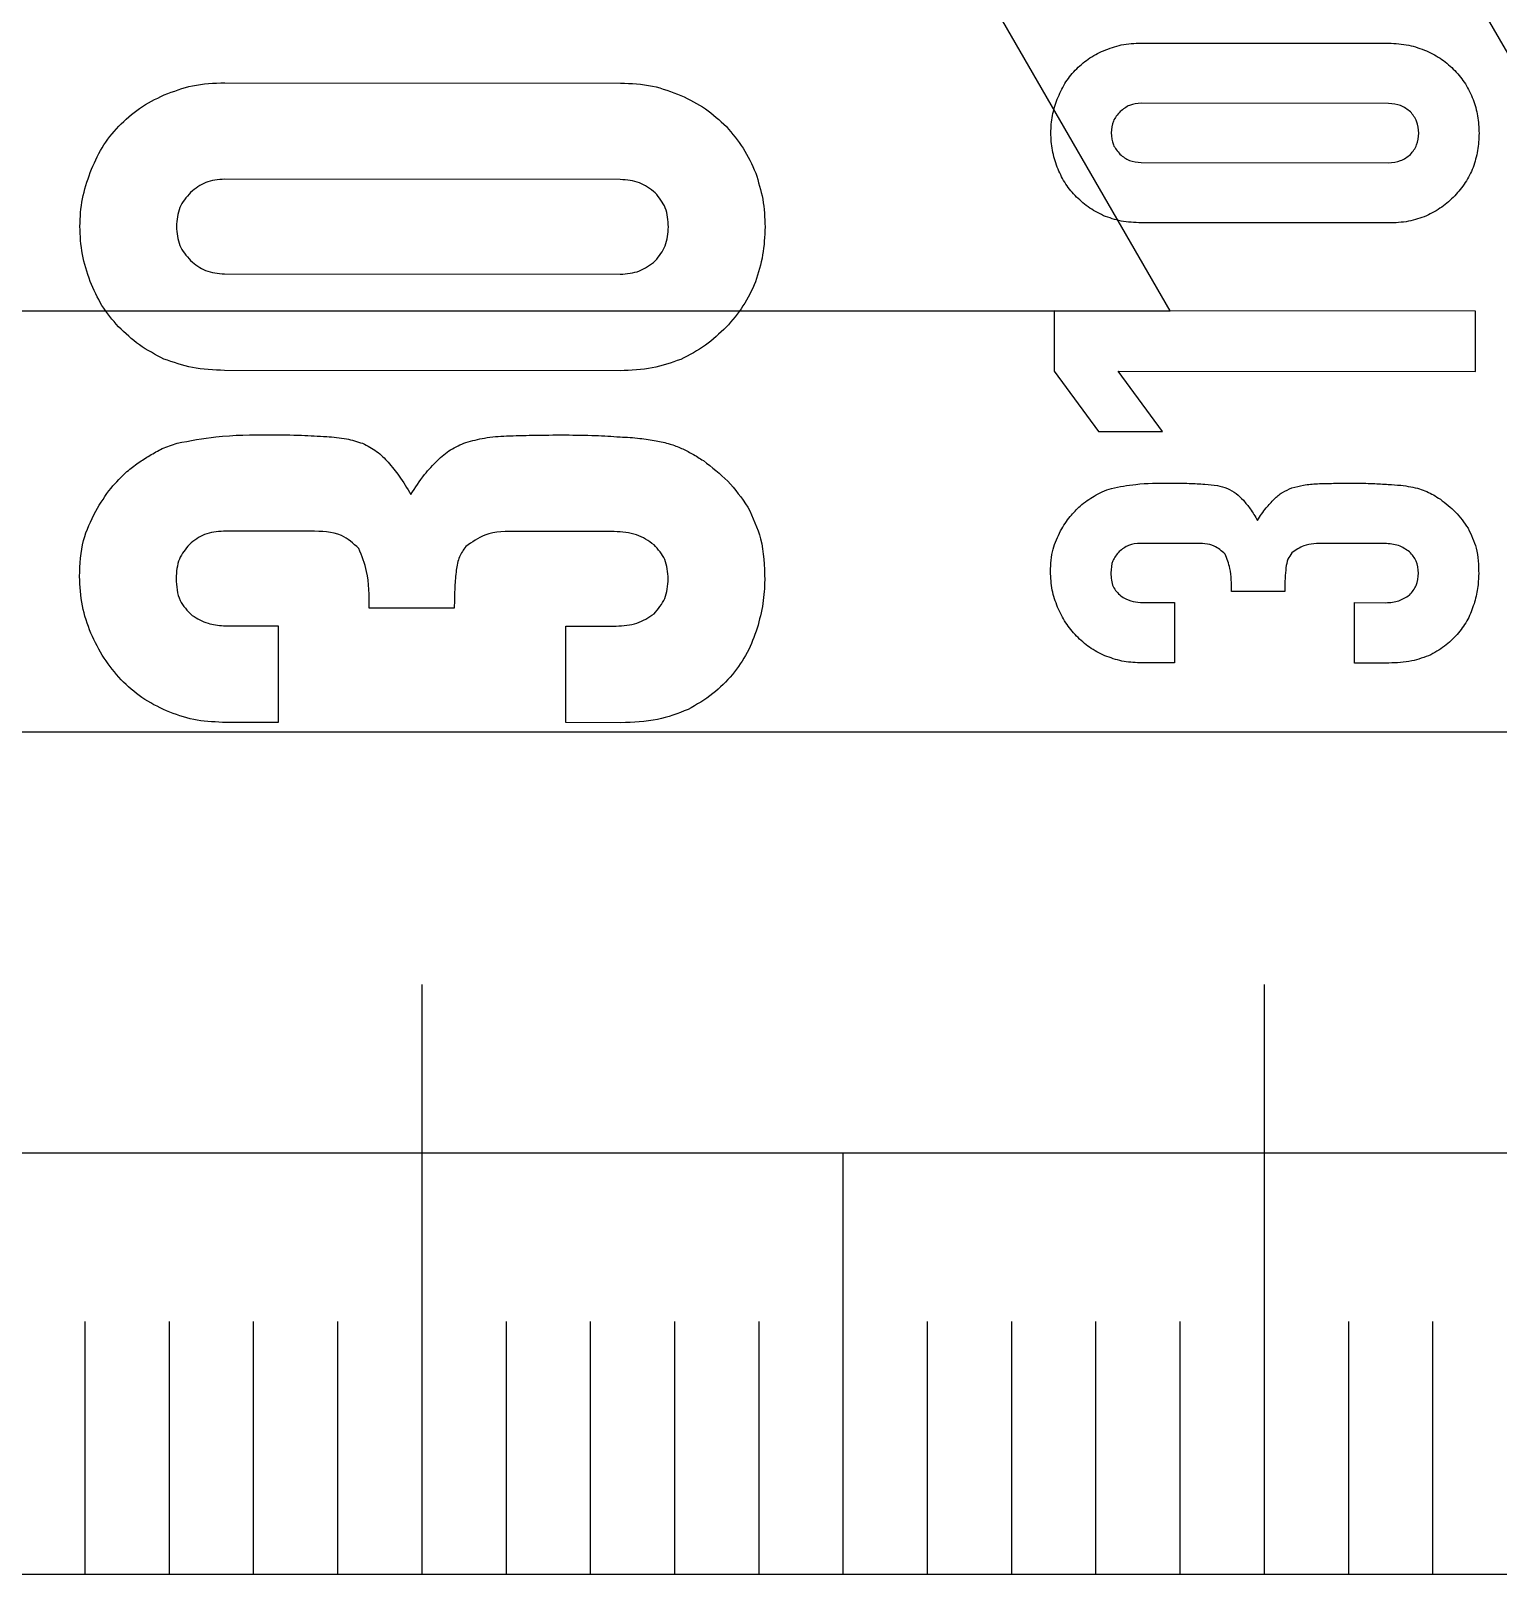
# Model space of a CAD drawing. Header units: millimetres. Extents: x 0 to 736, y 0 to 580.
# Drawn here: x 295.36 to 312.77, y 0 to 18.33 of the extents above; entities that cross this region are included whole.
import ezdxf

# ---------------------------------------------------------------- set-up
doc = ezdxf.new("R2010")
doc.units = ezdxf.units.MM
doc.layers.get('0').update_dxf_attribs({"linetype": 'CONTINUOUS'})

msp = doc.modelspace()

# ---------------------------------------------------------------- linework, layer by layer
for p, q in [((308.539, 18.181), (311.475, 18.179)), ((297.657, 17.71), (302.354, 17.706)), ((311.474, 17.462), (308.539, 17.465)), ((308.538, 16.762), (311.473, 16.76)), ((302.353, 16.56), (297.656, 16.564)), ((311.473, 16.044), (308.538, 16.046)), ((297.655, 15.44), (302.352, 15.436)), ((302.351, 14.29), (297.654, 14.294)), ((298.675, 12.383), (297.642, 12.384)), ((302.282, 12.38), (301.136, 12.381)), ((309.174, 12.239), (308.527, 12.24)), ((311.428, 12.238), (310.711, 12.238)), ((310.24, 11.67), (309.608, 11.67)), ((300.382, 11.472), (299.371, 11.472)), ((308.527, 11.538), (308.934, 11.537)), ((308.934, 11.537), (308.934, 10.821)), ((311.068, 10.819), (311.069, 11.536)), ((311.069, 11.536), (311.441, 11.535)), ((297.641, 11.26), (298.292, 11.26)), ((298.292, 11.26), (298.291, 10.114)), ((301.707, 10.111), (301.708, 11.257)), ((301.708, 11.257), (302.304, 11.257)), ((308.934, 10.821), (308.519, 10.821)), ((311.476, 10.819), (311.068, 10.819)), ((298.291, 10.114), (297.629, 10.114)), ((302.359, 10.11), (301.707, 10.111)), ((300, 0), (300, 7)), ((310, 0), (310, 7)), ((305, 0), (305, 5)), ((296, 0), (296, 3)), ((297, 0), (297, 3)), ((298, 0), (298, 3)), ((299, 0), (299, 3)), ((301, 0), (301, 3)), ((302, 0), (302, 3)), ((303, 0), (303, 3)), ((304, 0), (304, 3)), ((306, 0), (306, 3)), ((307, 0), (307, 3)), ((308, 0), (308, 3)), ((309, 0), (309, 3)), ((311, 0), (311, 3)), ((312, 0), (312, 3))]:
    msp.add_line(p, q)
for points in [[(334.863, 0), (0, 580), (0, 0)], [(326.203, 5), (5, 5), (5, 561.34)], [(317.543, 10), (10, 542.679), (10, 10)], [(308.882, 15), (15, 524.019), (15, 15)], [(308.262, 14.284), (312.504, 14.28), (312.504, 14.997), (307.504, 15.001), (307.504, 14.284), (308.03, 13.568), (308.788, 13.567)]]:
    msp.add_lwpolyline(points, close=True)
for points, knots in [([(308.09, 18.09), (308.159, 18.117), (308.304, 18.172), (308.459, 18.178), (308.539, 18.181)], [0, 0, 0, 0, 0.02215211, 0.04613734, 0.04613734, 0.04613734, 0.04613734]), ([(311.475, 18.179), (311.555, 18.175), (311.71, 18.169), (311.855, 18.114), (311.924, 18.087)], [0, 0, 0, 0, 0.02398523, 0.04613736, 0.04613736, 0.04613736, 0.04613736]), ([(307.752, 17.859), (307.802, 17.905), (307.903, 18), (308.027, 18.06), (308.09, 18.09)], [0, 0, 0, 0, 0.02029925, 0.04112017, 0.04112017, 0.04112017, 0.04112017]), ([(311.924, 18.087), (311.987, 18.056), (312.111, 17.996), (312.211, 17.902), (312.261, 17.855)], [0, 0, 0, 0, 0.02082092, 0.04112014, 0.04112014, 0.04112014, 0.04112014]), ([(307.541, 17.515), (307.568, 17.578), (307.62, 17.704), (307.708, 17.807), (307.752, 17.859)], [0, 0, 0, 0, 0.02041726, 0.04057331, 0.04057331, 0.04057331, 0.04057331]), ([(312.261, 17.855), (312.305, 17.803), (312.394, 17.699), (312.45, 17.574), (312.478, 17.511)], [0, 0, 0, 0, 0.02026353, 0.04091276, 0.04091276, 0.04091276, 0.04091276]), ([(296.938, 17.564), (297.049, 17.607), (297.28, 17.695), (297.528, 17.705), (297.657, 17.71)], [0, 0, 0, 0, 0.0354434, 0.07381979, 0.07381979, 0.07381979, 0.07381979]), ([(302.354, 17.706), (302.482, 17.701), (302.73, 17.691), (302.962, 17.602), (303.073, 17.559)], [0, 0, 0, 0, 0.03837636, 0.07381973, 0.07381973, 0.07381973, 0.07381973]), ([(296.398, 17.194), (296.478, 17.269), (296.638, 17.42), (296.837, 17.516), (296.938, 17.564)], [0, 0, 0, 0, 0.03247873, 0.06579218, 0.06579218, 0.06579218, 0.06579218]), ([(303.073, 17.559), (303.173, 17.511), (303.372, 17.414), (303.532, 17.263), (303.612, 17.188)], [0, 0, 0, 0, 0.03331348, 0.06579223, 0.06579223, 0.06579223, 0.06579223]), ([(307.464, 17.114), (307.467, 17.183), (307.473, 17.321), (307.519, 17.45), (307.541, 17.515)], [0, 0, 0, 0, 0.0206313, 0.04096164, 0.04096164, 0.04096164, 0.04096164]), ([(308.539, 17.465), (308.49, 17.461), (308.396, 17.454), (308.322, 17.395), (308.286, 17.367)], [0, 0, 0, 0, 0.01425838, 0.02769777, 0.02769777, 0.02769777, 0.02769777]), ([(311.734, 17.364), (311.696, 17.392), (311.619, 17.451), (311.523, 17.459), (311.474, 17.462)], [0, 0, 0, 0, 0.01388274, 0.02831408, 0.02831408, 0.02831408, 0.02831408]), ([(312.478, 17.511), (312.499, 17.446), (312.54, 17.316), (312.545, 17.179), (312.548, 17.11)], [0, 0, 0, 0, 0.02018659, 0.04080219, 0.04080219, 0.04080219, 0.04080219]), ([(308.286, 17.367), (308.255, 17.331), (308.192, 17.258), (308.184, 17.163), (308.18, 17.114)], [0, 0, 0, 0, 0.0137354, 0.02802509, 0.02802509, 0.02802509, 0.02802509]), ([(311.832, 17.111), (311.828, 17.16), (311.821, 17.254), (311.762, 17.328), (311.734, 17.364)], [0, 0, 0, 0, 0.01425839, 0.02769774, 0.02769774, 0.02769774, 0.02769774]), ([(296.061, 16.644), (296.103, 16.745), (296.186, 16.946), (296.328, 17.112), (296.398, 17.194)], [0, 0, 0, 0, 0.03266769, 0.06491734, 0.06491734, 0.06491734, 0.06491734]), ([(303.612, 17.188), (303.682, 17.106), (303.825, 16.939), (303.915, 16.739), (303.96, 16.637)], [0, 0, 0, 0, 0.03242164, 0.06546043, 0.06546043, 0.06546043, 0.06546043]), ([(307.541, 16.707), (307.518, 16.773), (307.473, 16.905), (307.467, 17.045), (307.464, 17.114)], [0, 0, 0, 0, 0.02083571, 0.04164184, 0.04164184, 0.04164184, 0.04164184]), ([(308.18, 17.114), (308.184, 17.065), (308.192, 16.969), (308.255, 16.897), (308.285, 16.861)], [0, 0, 0, 0, 0.01428975, 0.0280251, 0.0280251, 0.0280251, 0.0280251]), ([(311.733, 16.858), (311.762, 16.894), (311.821, 16.968), (311.828, 17.062), (311.832, 17.111)], [0, 0, 0, 0, 0.01343937, 0.02769775, 0.02769775, 0.02769775, 0.02769775]), ([(312.548, 17.11), (312.545, 17.041), (312.539, 16.902), (312.498, 16.769), (312.478, 16.703)], [0, 0, 0, 0, 0.02079057, 0.04148602, 0.04148602, 0.04148602, 0.04148602]), ([(308.285, 16.861), (308.321, 16.832), (308.395, 16.773), (308.489, 16.766), (308.538, 16.762)], [0, 0, 0, 0, 0.01343938, 0.02769777, 0.02769777, 0.02769777, 0.02769777]), ([(307.751, 16.37), (307.707, 16.421), (307.62, 16.522), (307.567, 16.646), (307.541, 16.707)], [0, 0, 0, 0, 0.02001715, 0.03996019, 0.03996019, 0.03996019, 0.03996019]), ([(311.473, 16.76), (311.523, 16.764), (311.619, 16.771), (311.696, 16.83), (311.733, 16.858)], [0, 0, 0, 0, 0.01443138, 0.02831409, 0.02831409, 0.02831409, 0.02831409]), ([(312.478, 16.703), (312.449, 16.642), (312.393, 16.519), (312.304, 16.417), (312.26, 16.366)], [0, 0, 0, 0, 0.02018042, 0.04030582, 0.04030582, 0.04030582, 0.04030582]), ([(295.937, 16.003), (295.942, 16.114), (295.952, 16.333), (296.025, 16.541), (296.061, 16.644)], [0, 0, 0, 0, 0.0330101, 0.06553862, 0.06553862, 0.06553862, 0.06553862]), ([(297.656, 16.564), (297.578, 16.558), (297.427, 16.547), (297.309, 16.453), (297.251, 16.407)], [0, 0, 0, 0, 0.02281343, 0.04431639, 0.04431639, 0.04431639, 0.04431639]), ([(302.768, 16.402), (302.708, 16.448), (302.585, 16.542), (302.431, 16.554), (302.353, 16.56)], [0, 0, 0, 0, 0.02221232, 0.04530244, 0.04530244, 0.04530244, 0.04530244]), ([(303.96, 16.637), (303.992, 16.534), (304.058, 16.326), (304.067, 16.107), (304.071, 15.997)], [0, 0, 0, 0, 0.03229849, 0.06528349, 0.06528349, 0.06528349, 0.06528349]), ([(297.251, 16.407), (297.202, 16.35), (297.102, 16.234), (297.089, 16.08), (297.083, 16.002)], [0, 0, 0, 0, 0.02197664, 0.04484015, 0.04484015, 0.04484015, 0.04484015]), ([(302.925, 15.998), (302.92, 16.075), (302.909, 16.227), (302.814, 16.345), (302.768, 16.402)], [0, 0, 0, 0, 0.02281341, 0.04431639, 0.04431639, 0.04431639, 0.04431639]), ([(308.088, 16.131), (308.025, 16.163), (307.902, 16.227), (307.801, 16.323), (307.751, 16.37)], [0, 0, 0, 0, 0.02107908, 0.04149266, 0.04149266, 0.04149266, 0.04149266]), ([(312.26, 16.366), (312.21, 16.319), (312.109, 16.224), (311.985, 16.16), (311.922, 16.128)], [0, 0, 0, 0, 0.02041353, 0.04149263, 0.04149263, 0.04149263, 0.04149263]), ([(308.538, 16.046), (308.457, 16.049), (308.303, 16.055), (308.158, 16.106), (308.088, 16.131)], [0, 0, 0, 0, 0.02396916, 0.04596419, 0.04596419, 0.04596419, 0.04596419]), ([(311.922, 16.128), (311.853, 16.103), (311.707, 16.052), (311.553, 16.047), (311.473, 16.044)], [0, 0, 0, 0, 0.02199501, 0.04596421, 0.04596421, 0.04596421, 0.04596421]), ([(296.06, 15.351), (296.024, 15.457), (295.952, 15.669), (295.942, 15.892), (295.937, 16.003)], [0, 0, 0, 0, 0.03333714, 0.06662693, 0.06662693, 0.06662693, 0.06662693]), ([(297.083, 16.002), (297.089, 15.924), (297.102, 15.771), (297.202, 15.655), (297.251, 15.598)], [0, 0, 0, 0, 0.02286357, 0.04484016, 0.04484016, 0.04484016, 0.04484016]), ([(302.768, 15.593), (302.814, 15.651), (302.908, 15.769), (302.92, 15.92), (302.925, 15.998)], [0, 0, 0, 0, 0.02150298, 0.04431639, 0.04431639, 0.04431639, 0.04431639]), ([(304.071, 15.997), (304.067, 15.885), (304.057, 15.663), (303.991, 15.451), (303.959, 15.345)], [0, 0, 0, 0, 0.0332649, 0.06637762, 0.06637762, 0.06637762, 0.06637762]), ([(297.251, 15.598), (297.308, 15.552), (297.426, 15.457), (297.577, 15.446), (297.655, 15.44)], [0, 0, 0, 0, 0.02150297, 0.04431639, 0.04431639, 0.04431639, 0.04431639]), ([(302.352, 15.436), (302.43, 15.442), (302.585, 15.454), (302.707, 15.547), (302.768, 15.593)], [0, 0, 0, 0, 0.02309011, 0.04530245, 0.04530245, 0.04530245, 0.04530245]), ([(296.396, 14.812), (296.326, 14.893), (296.186, 15.056), (296.102, 15.253), (296.06, 15.351)], [0, 0, 0, 0, 0.03202745, 0.06393636, 0.06393636, 0.06393636, 0.06393636]), ([(303.959, 15.345), (303.913, 15.247), (303.822, 15.051), (303.681, 14.888), (303.61, 14.806)], [0, 0, 0, 0, 0.03228868, 0.06448935, 0.06448935, 0.06448935, 0.06448935]), ([(296.935, 14.429), (296.835, 14.481), (296.637, 14.583), (296.476, 14.737), (296.396, 14.812)], [0, 0, 0, 0, 0.03372656, 0.06638821, 0.06638821, 0.06638821, 0.06638821]), ([(303.61, 14.806), (303.53, 14.731), (303.369, 14.578), (303.171, 14.476), (303.07, 14.425)], [0, 0, 0, 0, 0.03266167, 0.06638826, 0.06638826, 0.06638826, 0.06638826]), ([(297.654, 14.294), (297.526, 14.299), (297.279, 14.308), (297.047, 14.39), (296.935, 14.429)], [0, 0, 0, 0, 0.03835068, 0.07354274, 0.07354274, 0.07354274, 0.07354274]), ([(303.07, 14.425), (302.959, 14.385), (302.726, 14.303), (302.48, 14.295), (302.351, 14.29)], [0, 0, 0, 0, 0.03519209, 0.07354268, 0.07354268, 0.07354268, 0.07354268]), ([(296.766, 13.283), (296.815, 13.312), (296.918, 13.374), (297.032, 13.41), (297.092, 13.429)], [0, 0, 0, 0, 0.01697059, 0.03580969, 0.03580969, 0.03580969, 0.03580969]), ([(297.092, 13.429), (297.245, 13.458), (297.608, 13.528), (297.979, 13.529), (298.193, 13.53)], [0, 0, 0, 0, 0.0466875, 0.1107824, 0.1107824, 0.1107824, 0.1107824]), ([(298.193, 13.53), (298.319, 13.529), (298.544, 13.528), (298.768, 13.513), (298.867, 13.507)], [0, 0, 0, 0, 0.03764464, 0.06746757, 0.06746757, 0.06746757, 0.06746757]), ([(298.867, 13.507), (298.946, 13.502), (299.092, 13.492), (299.231, 13.448), (299.294, 13.428)], [0, 0, 0, 0, 0.02373059, 0.04356334, 0.04356334, 0.04356334, 0.04356334]), ([(299.294, 13.428), (299.351, 13.399), (299.466, 13.341), (299.554, 13.249), (299.597, 13.203)], [0, 0, 0, 0, 0.01912794, 0.03800677, 0.03800677, 0.03800677, 0.03800677]), ([(300.182, 13.225), (300.232, 13.27), (300.332, 13.36), (300.457, 13.412), (300.519, 13.438)], [0, 0, 0, 0, 0.02017979, 0.04015524, 0.04015524, 0.04015524, 0.04015524]), ([(300.519, 13.438), (300.592, 13.458), (300.751, 13.501), (300.914, 13.511), (301.002, 13.516)], [0, 0, 0, 0, 0.02282377, 0.04906946, 0.04906946, 0.04906946, 0.04906946]), ([(301.002, 13.516), (301.105, 13.519), (301.337, 13.526), (301.569, 13.527), (301.699, 13.527)], [0, 0, 0, 0, 0.03091036, 0.06967544, 0.06967544, 0.06967544, 0.06967544]), ([(301.699, 13.527), (301.819, 13.526), (302.036, 13.525), (302.253, 13.51), (302.35, 13.504)], [0, 0, 0, 0, 0.0359594, 0.06522152, 0.06522152, 0.06522152, 0.06522152]), ([(302.35, 13.504), (302.429, 13.5), (302.572, 13.492), (302.714, 13.469), (302.777, 13.458)], [0, 0, 0, 0, 0.02365557, 0.04296215, 0.04296215, 0.04296215, 0.04296215]), ([(302.777, 13.458), (302.833, 13.447), (302.937, 13.426), (303.035, 13.387), (303.081, 13.368)], [0, 0, 0, 0, 0.01703326, 0.03169659, 0.03169659, 0.03169659, 0.03169659]), ([(296.496, 13.093), (296.54, 13.128), (296.626, 13.197), (296.72, 13.255), (296.766, 13.283)], [0, 0, 0, 0, 0.01702396, 0.03307456, 0.03307456, 0.03307456, 0.03307456]), ([(299.597, 13.203), (299.642, 13.149), (299.741, 13.029), (299.822, 12.895), (299.867, 12.82)], [0, 0, 0, 0, 0.02079412, 0.04681937, 0.04681937, 0.04681937, 0.04681937]), ([(299.867, 12.82), (299.918, 12.901), (300.011, 13.046), (300.129, 13.17), (300.182, 13.225)], [0, 0, 0, 0, 0.0286737, 0.05134836, 0.05134836, 0.05134836, 0.05134836]), ([(303.081, 13.368), (303.123, 13.348), (303.212, 13.304), (303.295, 13.25), (303.339, 13.222)], [0, 0, 0, 0, 0.01419584, 0.02970894, 0.02970894, 0.02970894, 0.02970894]), ([(303.339, 13.222), (303.44, 13.145), (303.644, 12.989), (303.792, 12.778), (303.867, 12.671)], [0, 0, 0, 0, 0.03787246, 0.07669953, 0.07669953, 0.07669953, 0.07669953]), ([(296.125, 12.621), (296.182, 12.716), (296.285, 12.89), (296.43, 13.029), (296.496, 13.093)], [0, 0, 0, 0, 0.0330328, 0.06025102, 0.06025102, 0.06025102, 0.06025102]), ([(307.98, 12.802), (308.011, 12.82), (308.075, 12.858), (308.146, 12.881), (308.184, 12.893)], [0, 0, 0, 0, 0.01060662, 0.02238105, 0.02238105, 0.02238105, 0.02238105]), ([(308.184, 12.893), (308.28, 12.912), (308.507, 12.955), (308.738, 12.956), (308.872, 12.956)], [0, 0, 0, 0, 0.02917972, 0.06923897, 0.06923897, 0.06923897, 0.06923897]), ([(308.872, 12.956), (308.951, 12.956), (309.091, 12.955), (309.231, 12.946), (309.293, 12.942)], [0, 0, 0, 0, 0.02352792, 0.04216726, 0.04216726, 0.04216726, 0.04216726]), ([(309.293, 12.942), (309.343, 12.938), (309.434, 12.933), (309.521, 12.905), (309.56, 12.892)], [0, 0, 0, 0, 0.01483158, 0.02722704, 0.02722704, 0.02722704, 0.02722704]), ([(309.56, 12.892), (309.596, 12.874), (309.667, 12.838), (309.722, 12.78), (309.75, 12.752)], [0, 0, 0, 0, 0.01195497, 0.02375426, 0.02375426, 0.02375426, 0.02375426]), ([(310.115, 12.765), (310.146, 12.794), (310.209, 12.85), (310.287, 12.882), (310.326, 12.899)], [0, 0, 0, 0, 0.01261239, 0.02509703, 0.02509703, 0.02509703, 0.02509703]), ([(310.326, 12.899), (310.372, 12.911), (310.471, 12.938), (310.573, 12.944), (310.628, 12.948)], [0, 0, 0, 0, 0.01426486, 0.0306684, 0.0306684, 0.0306684, 0.0306684]), ([(310.628, 12.948), (310.692, 12.95), (310.837, 12.954), (310.982, 12.954), (311.063, 12.954)], [0, 0, 0, 0, 0.01931897, 0.04354713, 0.04354713, 0.04354713, 0.04354713]), ([(311.063, 12.954), (311.138, 12.954), (311.274, 12.953), (311.41, 12.944), (311.47, 12.94)], [0, 0, 0, 0, 0.02247465, 0.04076343, 0.04076343, 0.04076343, 0.04076343]), ([(311.47, 12.94), (311.52, 12.937), (311.609, 12.933), (311.698, 12.918), (311.737, 12.912)], [0, 0, 0, 0, 0.01478478, 0.02685139, 0.02685139, 0.02685139, 0.02685139]), ([(311.737, 12.912), (311.772, 12.904), (311.837, 12.891), (311.898, 12.867), (311.927, 12.855)], [0, 0, 0, 0, 0.01064577, 0.01981037, 0.01981037, 0.01981037, 0.01981037]), ([(311.927, 12.855), (311.953, 12.842), (312.009, 12.815), (312.061, 12.781), (312.088, 12.764)], [0, 0, 0, 0, 0.00887237, 0.01856809, 0.01856809, 0.01856809, 0.01856809]), ([(303.867, 12.671), (303.925, 12.547), (304.054, 12.273), (304.063, 11.971), (304.068, 11.806)], [0, 0, 0, 0, 0.04084256, 0.0897004, 0.0897004, 0.0897004, 0.0897004]), ([(307.58, 12.388), (307.615, 12.448), (307.68, 12.556), (307.771, 12.643), (307.812, 12.683)], [0, 0, 0, 0, 0.0206455, 0.03765689, 0.03765689, 0.03765689, 0.03765689]), ([(307.812, 12.683), (307.839, 12.705), (307.893, 12.748), (307.952, 12.785), (307.98, 12.802)], [0, 0, 0, 0, 0.01063996, 0.02067161, 0.02067161, 0.02067161, 0.02067161]), ([(309.75, 12.752), (309.777, 12.718), (309.84, 12.643), (309.89, 12.559), (309.918, 12.513)], [0, 0, 0, 0, 0.01299632, 0.02926209, 0.02926209, 0.02926209, 0.02926209]), ([(309.918, 12.513), (309.95, 12.563), (310.008, 12.654), (310.082, 12.731), (310.115, 12.765)], [0, 0, 0, 0, 0.01792106, 0.03209272, 0.03209272, 0.03209272, 0.03209272]), ([(312.088, 12.764), (312.151, 12.716), (312.279, 12.618), (312.371, 12.486), (312.418, 12.419)], [0, 0, 0, 0, 0.02367027, 0.04793721, 0.04793721, 0.04793721, 0.04793721]), ([(295.933, 11.846), (295.939, 11.992), (295.949, 12.264), (296.069, 12.508), (296.125, 12.621)], [0, 0, 0, 0, 0.04324201, 0.08064483, 0.08064483, 0.08064483, 0.08064483]), ([(297.642, 12.384), (297.564, 12.378), (297.413, 12.367), (297.294, 12.273), (297.237, 12.227)], [0, 0, 0, 0, 0.02281343, 0.04431641, 0.04431641, 0.04431641, 0.04431641]), ([(299.248, 12.18), (299.183, 12.239), (299.023, 12.383), (298.805, 12.383), (298.675, 12.383)], [0, 0, 0, 0, 0.0255062, 0.06264974, 0.06264974, 0.06264974, 0.06264974]), ([(301.136, 12.381), (301.001, 12.382), (300.774, 12.383), (300.591, 12.254), (300.518, 12.202)], [0, 0, 0, 0, 0.03930274, 0.06575053, 0.06575053, 0.06575053, 0.06575053]), ([(302.754, 12.223), (302.687, 12.268), (302.545, 12.366), (302.373, 12.375), (302.282, 12.38)], [0, 0, 0, 0, 0.02390118, 0.05059693, 0.05059693, 0.05059693, 0.05059693]), ([(307.46, 11.904), (307.463, 11.995), (307.47, 12.165), (307.545, 12.317), (307.58, 12.388)], [0, 0, 0, 0, 0.02702625, 0.05040301, 0.05040301, 0.05040301, 0.05040301]), ([(312.418, 12.419), (312.455, 12.342), (312.535, 12.171), (312.541, 11.982), (312.544, 11.879)], [0, 0, 0, 0, 0.02552659, 0.05606275, 0.05606275, 0.05606275, 0.05606275]), ([(297.237, 12.227), (297.191, 12.172), (297.094, 12.055), (297.084, 11.903), (297.079, 11.823)], [0, 0, 0, 0, 0.02103555, 0.04440256, 0.04440256, 0.04440256, 0.04440256]), ([(299.371, 11.472), (299.372, 11.62), (299.373, 11.864), (299.284, 12.09), (299.248, 12.18)], [0, 0, 0, 0, 0.04364884, 0.07242966, 0.07242966, 0.07242966, 0.07242966]), ([(300.518, 12.202), (300.49, 12.163), (300.431, 12.078), (300.414, 11.976), (300.405, 11.921)], [0, 0, 0, 0, 0.01411499, 0.03060211, 0.03060211, 0.03060211, 0.03060211]), ([(302.922, 11.818), (302.916, 11.898), (302.905, 12.052), (302.803, 12.167), (302.754, 12.223)], [0, 0, 0, 0, 0.02341591, 0.04493542, 0.04493542, 0.04493542, 0.04493542]), ([(308.275, 12.142), (308.246, 12.107), (308.185, 12.034), (308.179, 11.939), (308.176, 11.889)], [0, 0, 0, 0, 0.01314721, 0.0277516, 0.0277516, 0.0277516, 0.0277516]), ([(308.527, 12.24), (308.479, 12.236), (308.384, 12.229), (308.31, 12.17), (308.275, 12.142)], [0, 0, 0, 0, 0.0142584, 0.02769779, 0.02769779, 0.02769779, 0.02769779]), ([(309.532, 12.113), (309.491, 12.149), (309.391, 12.239), (309.254, 12.239), (309.174, 12.239)], [0, 0, 0, 0, 0.01594138, 0.03915606, 0.03915606, 0.03915606, 0.03915606]), ([(309.608, 11.67), (309.609, 11.762), (309.61, 11.915), (309.554, 12.057), (309.532, 12.113)], [0, 0, 0, 0, 0.02728052, 0.04526854, 0.04526854, 0.04526854, 0.04526854]), ([(310.325, 12.126), (310.308, 12.102), (310.271, 12.049), (310.26, 11.985), (310.255, 11.951)], [0, 0, 0, 0, 0.00882186, 0.0191263, 0.0191263, 0.0191263, 0.0191263]), ([(310.711, 12.238), (310.627, 12.239), (310.485, 12.239), (310.371, 12.159), (310.325, 12.126)], [0, 0, 0, 0, 0.02456423, 0.04109411, 0.04109411, 0.04109411, 0.04109411]), ([(311.723, 12.139), (311.681, 12.168), (311.592, 12.228), (311.485, 12.234), (311.428, 12.238)], [0, 0, 0, 0, 0.01493826, 0.03162308, 0.03162308, 0.03162308, 0.03162308]), ([(311.828, 11.886), (311.824, 11.936), (311.817, 12.033), (311.753, 12.105), (311.723, 12.139)], [0, 0, 0, 0, 0.01463495, 0.02808462, 0.02808462, 0.02808462, 0.02808462]), ([(300.405, 11.921), (300.399, 11.856), (300.384, 11.706), (300.383, 11.556), (300.382, 11.472)], [0, 0, 0, 0, 0.01973502, 0.04502217, 0.04502217, 0.04502217, 0.04502217]), ([(310.255, 11.951), (310.251, 11.91), (310.241, 11.816), (310.241, 11.722), (310.24, 11.67)], [0, 0, 0, 0, 0.01233441, 0.02813887, 0.02813887, 0.02813887, 0.02813887]), ([(296.068, 11.172), (296.028, 11.279), (295.949, 11.497), (295.938, 11.729), (295.933, 11.846)], [0, 0, 0, 0, 0.03411736, 0.06911155, 0.06911155, 0.06911155, 0.06911155]), ([(297.079, 11.823), (297.084, 11.731), (297.094, 11.56), (297.214, 11.44), (297.27, 11.384)], [0, 0, 0, 0, 0.02655646, 0.04932489, 0.04932489, 0.04932489, 0.04932489]), ([(302.753, 11.402), (302.802, 11.46), (302.904, 11.58), (302.916, 11.737), (302.922, 11.818)], [0, 0, 0, 0, 0.02220702, 0.0458993, 0.0458993, 0.0458993, 0.0458993]), ([(304.068, 11.806), (304.064, 11.713), (304.055, 11.518), (304.004, 11.331), (303.978, 11.233)], [0, 0, 0, 0, 0.02789964, 0.05815469, 0.05815469, 0.05815469, 0.05815469]), ([(307.544, 11.482), (307.519, 11.549), (307.47, 11.686), (307.463, 11.83), (307.46, 11.904)], [0, 0, 0, 0, 0.02132335, 0.0431947, 0.0431947, 0.0431947, 0.0431947]), ([(308.176, 11.889), (308.179, 11.832), (308.185, 11.725), (308.26, 11.65), (308.295, 11.615)], [0, 0, 0, 0, 0.0165978, 0.03082806, 0.03082806, 0.03082806, 0.03082806]), ([(311.722, 11.626), (311.753, 11.663), (311.816, 11.737), (311.824, 11.836), (311.828, 11.886)], [0, 0, 0, 0, 0.01387937, 0.02868706, 0.02868706, 0.02868706, 0.02868706]), ([(312.544, 11.879), (312.541, 11.82), (312.536, 11.699), (312.504, 11.582), (312.488, 11.52)], [0, 0, 0, 0, 0.01743727, 0.03634665, 0.03634665, 0.03634665, 0.03634665]), ([(308.295, 11.615), (308.333, 11.593), (308.405, 11.55), (308.488, 11.542), (308.527, 11.538)], [0, 0, 0, 0, 0.01311202, 0.02468579, 0.02468579, 0.02468579, 0.02468579]), ([(311.441, 11.535), (311.494, 11.538), (311.596, 11.544), (311.681, 11.6), (311.722, 11.626)], [0, 0, 0, 0, 0.01561713, 0.02999284, 0.02999284, 0.02999284, 0.02999284]), ([(297.27, 11.384), (297.331, 11.348), (297.446, 11.28), (297.579, 11.267), (297.641, 11.26)], [0, 0, 0, 0, 0.02097919, 0.03949722, 0.03949722, 0.03949722, 0.03949722]), ([(302.304, 11.257), (302.388, 11.262), (302.551, 11.271), (302.688, 11.36), (302.753, 11.402)], [0, 0, 0, 0, 0.02498739, 0.04798851, 0.04798851, 0.04798851, 0.04798851]), ([(307.768, 11.138), (307.724, 11.19), (307.633, 11.294), (307.574, 11.419), (307.544, 11.482)], [0, 0, 0, 0, 0.02037198, 0.04126383, 0.04126383, 0.04126383, 0.04126383]), ([(312.488, 11.52), (312.466, 11.459), (312.422, 11.335), (312.344, 11.229), (312.305, 11.177)], [0, 0, 0, 0, 0.01952845, 0.03915135, 0.03915135, 0.03915135, 0.03915135]), ([(303.978, 11.233), (303.943, 11.134), (303.873, 10.936), (303.748, 10.767), (303.685, 10.682)], [0, 0, 0, 0, 0.03124549, 0.06264216, 0.06264216, 0.06264216, 0.06264216]), ([(296.427, 10.621), (296.355, 10.703), (296.211, 10.871), (296.116, 11.071), (296.068, 11.172)], [0, 0, 0, 0, 0.03259517, 0.06602214, 0.06602214, 0.06602214, 0.06602214]), ([(308.105, 10.906), (308.042, 10.936), (307.918, 10.997), (307.818, 11.091), (307.768, 11.138)], [0, 0, 0, 0, 0.02082092, 0.04112014, 0.04112014, 0.04112014, 0.04112014]), ([(312.305, 11.177), (312.258, 11.127), (312.162, 11.023), (312.038, 10.953), (311.974, 10.917)], [0, 0, 0, 0, 0.02036063, 0.04222777, 0.04222777, 0.04222777, 0.04222777]), ([(308.519, 10.821), (308.448, 10.825), (308.305, 10.832), (308.172, 10.881), (308.105, 10.906)], [0, 0, 0, 0, 0.02134719, 0.04250294, 0.04250294, 0.04250294, 0.04250294]), ([(311.974, 10.917), (311.9, 10.888), (311.739, 10.827), (311.568, 10.822), (311.476, 10.819)], [0, 0, 0, 0, 0.0238176, 0.05114045, 0.05114045, 0.05114045, 0.05114045]), ([(303.685, 10.682), (303.611, 10.602), (303.456, 10.437), (303.259, 10.325), (303.157, 10.267)], [0, 0, 0, 0, 0.032577, 0.06756439, 0.06756439, 0.06756439, 0.06756439]), ([(296.966, 10.25), (296.865, 10.298), (296.666, 10.395), (296.506, 10.546), (296.427, 10.621)], [0, 0, 0, 0, 0.03331349, 0.06579225, 0.06579225, 0.06579225, 0.06579225]), ([(303.157, 10.267), (303.037, 10.221), (302.781, 10.123), (302.506, 10.115), (302.359, 10.11)], [0, 0, 0, 0, 0.03810819, 0.08182477, 0.08182477, 0.08182477, 0.08182477]), ([(297.629, 10.114), (297.514, 10.12), (297.286, 10.131), (297.072, 10.21), (296.966, 10.25)], [0, 0, 0, 0, 0.0341555, 0.06800466, 0.06800466, 0.06800466, 0.06800466])]:
    msp.add_open_spline(points, degree=3, knots=knots)

doc.saveas('drawing.dxf')
